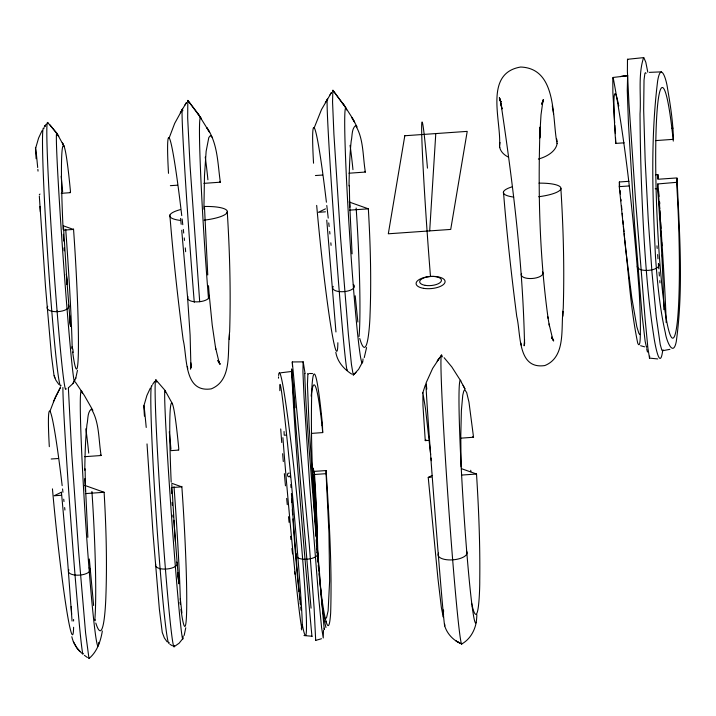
<?xml version="1.0" encoding="UTF-8"?>
<svg xmlns="http://www.w3.org/2000/svg" width="716" height="716" viewBox="0 0 716 716"><rect width="100%" height="100%" fill="white"/><g stroke="black" fill="none" stroke-linecap="round" stroke-linejoin="round"><path stroke-width="1.07" d="M326.236 622.24L326.236 621.309M84.774 470.26C85.007 455.027 85.365 439.767 86.949 424.606C88.193 419.674 87.146 412.416 91.371 409.015C99.578 422.333 98.477 440.161 101.135 455.519L84.739 456.683M349.023 185.945C349.265 170.999 349.632 156.025 351.18 141.15C352.433 136.219 351.386 128.961 355.61 125.56C363.809 138.877 362.717 156.697 365.375 172.055L348.969 173.218M311.818 468.443L313.42 468.327L313.357 471.441L326.138 470.564C329.056 517.972 332.117 565.497 330.658 613.012C327.883 653.431 319.864 584.032 319.739 580.264M640.444 334.408L639.773 334.578L638.842 333.28L636.846 326.791L631.852 298.133L625.65 248.989L619.268 186.643L619.376 181.98L628.961 181.309M655.507 174.785L657.906 174.614L657.825 179.269L677.041 177.926C679.35 232.414 683.762 287.546 676.244 341.765C672.915 358.313 666.059 339.035 665.397 333.012C659.713 308.131 657.378 282.623 655.516 257.205C652.607 198.52 650.423 139.253 657.664 80.801C660.975 61.003 666.48 80.201 667.491 88.211C670.409 105.109 673.067 122.15 673.434 139.325L655.462 140.613M677.032 178.508L677.005 179.967M443.562 614.203L443.276 617.085L441.378 607.624L437.888 578.063L428.231 477.402L432.017 475.549M676.987 180.548L676.96 181.712M676.951 182.303L657.771 183.949L657.619 188.603L655.212 188.773M326.138 470.564L326.066 472.703M190.823 367.478L190.895 364.918L190.519 369.116L191.154 366.18L190.975 366.896M524.425 344.154L524.497 341.604L524.121 345.801L524.542 343.841M539.721 135.968L539.64 138.09L540.079 127.162C537.922 190.975 539.354 255.147 548.125 318.441M190.966 362.94L190.886 365.402L190.107 335.07L187.619 298.008M524.568 339.626L524.488 342.078C522.725 261.966 512.701 182.186 500.887 102.997L501.952 108.913L501.334 105.503M649.689 356.192L649.493 358.072L647.917 348.253L645.152 319.434L635.531 199.988L628.934 102.952L627.395 71.358L627.485 59.294L643.836 57.611L645.805 62.238L647.792 72.164M169.862 215.015C173.147 256.65 177.828 298.33 183.153 339.814C187.458 357.096 183.538 393.057 211.247 388.869C233.004 380.035 226.909 350.446 229.639 331.821C230.874 291.546 229.746 251.2 227.214 211.005A28.855 6.954 -4.3 0 0 204.499 206.485M503.464 191.691C506.749 233.326 511.43 275.007 516.755 316.49C521.06 333.781 517.14 369.742 544.849 365.545C566.607 356.72 560.512 327.131 563.241 308.498C564.477 268.223 563.358 227.876 560.816 187.681A28.855 6.954 -4.3 0 0 539.032 183.144M229.326 339.509L229.514 334.649M326.057 473.097L328.966 533.241L329.629 580.989L328.125 610.802L326.559 617.613L325.601 618.633L324.697 618.23M562.928 316.195L563.125 311.326M539.64 138.09L541.001 114.864L543.122 99.596M326.031 473.679L313.196 474.583L313.062 477.688L312.257 477.742M499.741 147.621L499.616 144.202M557.093 143.612C551.857 118.471 557.648 68.396 520.648 67.027C483.425 73.283 501.594 121.165 499.526 145.921M429.69 230.892L435.784 133.579M353.579 373.528L353.212 374.978L351.431 364.328L348.397 334.462L340.565 237.444L333.907 134.143L332.555 101.887L332.868 90.27L345.676 107.543L332.949 90.279M312.006 636.247L303.978 635.548M311.165 396.145C315.273 358.421 322.298 426.852 322.701 432.589L311.469 433.395M662.703 350.348C659.83 373.322 654.299 340.422 653.69 335.482C648.66 303.324 646.092 270.845 644.06 238.392C641.634 196.936 640.238 155.426 640.032 113.898C641.232 95.434 637.893 74.992 643.621 57.54M430.674 454.517L425.501 408.675L422.879 392.726L422.95 405.301L425.25 440.617L428.266 440.421M321.466 638.753L315.684 640.39L314.109 608.027L309.276 544.509L292.289 361.956L303.208 361.857L305.07 373.555M77.462 370.333L75.744 378.317M185.766 627.753L184.173 635.45M89.267 657.789L88.972 658.443L85.598 633.025L78.662 551.92L71.806 454.535L68.387 388.179M102.343 631.002C100.661 641.088 97.206 651.658 89.106 658.407M366.583 347.546L364.256 357.597M627.601 76.164L627.27 90.404L628.451 123.51L634.492 223.258L642.064 315.013L645.152 341.362L646.503 347.305L646.879 346.821M35.8 147.675L38.592 138.054L42.029 130.706M144.104 405.095L146.896 395.474L150.333 388.126M325.968 627.538C320.768 607.258 320.643 579.217 317.958 556.448C313.393 496.564 306.618 431.721 304.721 373.475M227.169 212.428L227.339 211.703M560.771 189.114L560.941 188.389M476.221 622.329C474.654 631.082 469.714 639.603 461.766 643.944C453.559 640.793 446.891 633.794 444.529 625.283M291.707 371.953C295.932 457.327 303.897 549.19 311.952 636.506M524.577 343.582L524.756 342.866M542.263 103.569L543.516 99.766L541.699 103.963L542.119 103.328M422.735 393.066L425.241 385.271M169.119 138.063L174.695 123.358L182.338 109.503M314.163 127.922L321.502 109.566L331.338 92.722M49.923 411.387L55.481 396.888L60.359 387.571M663.106 349.82L662.452 350.742L661.79 350.017L660.242 344.548L656.259 316.821L652.008 272.644L648.222 219.293L645.152 159.847L643.675 110.049L644.024 80.058L644.874 73.533L645.447 72.665L646.109 73.327M426.101 382.89L432.661 368.364L441.387 355.217M75.869 378.03L72.79 383.687L68.262 387.92M315.72 640.408L315.496 639.576M541.654 104.053L543.086 100.768M53.369 401.765L60.538 387.195M362.627 361.84L358.609 369.322L353.346 374.951L356.031 372.463M186.294 102.862L180.289 112.779M186.429 102.621L184.925 105.073M331.472 92.48L329.969 94.942M325.332 102.639L327.328 99.461M46.263 124.172L44.464 126.777L45.439 125.318M439.033 358.51L437.207 361.258L439.373 358.045M72.79 383.687L74.491 381.18M44.276 127.009L45.251 125.577M152.58 384.429L154.566 381.592M182.795 638.6L179.116 643.219L174.194 646.655M303.137 361.849L302.931 371.765L304.058 397.55L309.715 484.822L318.566 596.338L321.591 627.637L323.247 637.983L323.48 630.375M624.236 76.138L620.495 76.54L627.851 75.726L613.03 77.462L612.798 78.098L612.878 92.704L614.668 122.758M39.291 194.841L39.989 194.054M425.25 440.617L425.975 439.812M649.439 358.107L657.736 358.94M325.467 208.857L318.405 212.303L325.431 211.82M61.227 492.322L54.165 495.767L61.191 495.284M669.908 349.345L662.452 350.742M280.672 372.803L291.546 371.479M461.077 466.868L460.791 435.775L461.39 410.528L462.76 395.169L463.78 391.008L464.809 389.799L466.671 392.556L468.962 402.088L473.536 437.243L461.471 438.12M61.227 193.329L70.49 192.658L69.989 192.201M209.636 132.478L206.951 127.788C217.933 143.71 217.655 163.767 220.331 182.195L203.926 183.359M170.999 450.641L178.794 450.078L178.293 449.621M472.166 605.79C478.923 633.723 479.863 584.73 479.747 581.097C480.203 545.377 478.771 509.667 476.516 474.019L461.426 475.093M64.207 230.087L73.462 229.433L63.366 225.835M349.614 210.146L368.346 208.821C370.405 244.263 371.443 279.804 370.02 315.282C369.948 320.124 367.747 366.386 359.736 338.444M289.228 473.115C286.516 472.086 286.928 478.915 290.141 476.167M95.801 623.027C104.035 649.233 105.744 600.661 105.87 596.884C107.149 562.024 106.147 527.101 104.115 492.286L85.374 493.601M172.511 487.507L181.774 486.853L171.67 483.255M671.814 128.254L673.013 128.164M618.293 103.543C610.497 68.396 615.402 138.752 615.769 143.397L624.173 142.824M619.268 186.643L628.881 185.972M321.931 425.179L322.46 425.143C322.039 419.397 314.584 343.59 311.863 387.75C310.359 437.279 312.856 486.853 315.926 536.284M428.231 477.402L431.247 477.187M322.451 175.053L315.425 175.527M170.381 185.668L177.407 185.193M286.284 435.086L284.189 435.221L284.055 431.497M58.211 458.517L51.185 458.992M649.358 72.37L661.557 71.851M309.464 373.483L312.552 373.564M640.623 345.73L644.615 346.83M349.095 201.975L368.346 208.821M461.65 468.729L476.516 474.019M84.864 485.439L104.115 492.286M459.153 642.816L461.587 643.863M456.477 641.223L458.759 642.449L456.074 640.99M172.458 645.841L169.898 644.284M351.645 374.056C343.886 369.107 337.343 361.723 335.822 352.353M87.415 657.512L84.381 655.301M613.129 77.444C626.41 148.051 633.758 220.224 639.218 291.976C639.979 306.609 640.668 321.26 640.283 335.911C640.301 337.513 640.068 348.996 637.723 343.17C630.698 309.231 628.729 274.443 624.764 240.057M627.556 59.249L627.816 59.759M82.841 654.003C77.265 649.779 73.345 643.532 71.815 636.712M364.569 171.321L365.375 172.055M219.526 181.461L220.331 182.195M472.766 436.536L473.536 437.243M100.329 454.785L101.135 455.519M47.65 122.526L56.743 132.997L63.76 145.724L62.31 142.574M155.954 379.945L164.984 390.345L172.359 403.663M77.48 648.768L79.941 651.417L77.337 648.598L73.327 641.634M444.126 357.714L451.805 366.923L460.558 380.635M50.039 124.933L58.793 136.201M218.917 362.081L217.87 360.613L220.027 364.167L218.282 360.399L219.221 362.94L215.462 347.278M58.837 384.429L55.848 380.151L53.951 375.014L51.427 355.458L45.484 286.498L39.326 196.148M167.141 641.849L164.367 637.974L162.255 632.434L159.373 609.307L152.964 532.883L147.022 443.92M75.305 381.995L84.309 395.402L92.892 410.429M209.206 131.744L197.876 113.441L187.825 100.41L187.681 117.961L190.071 165.915L199.692 301.705M342.919 103.301L351.637 116.932L357.132 126.974M197.876 113.441L200.623 117.684L187.896 100.41L188.406 101.914M500.672 101.627L500.932 102.048L499.383 97.832L500.932 102.048M212.079 137.114L210.325 135.709L208.804 137.561L206.136 151.291L204.499 175.447L203.899 209.242M552.546 339.062L553.629 340.843L551.884 337.075L552.824 339.617L549.065 323.963M218.944 362.385L220.027 364.167M553.629 340.843L551.472 337.299L552 338.176M354.68 122.338L351.995 117.657L354.259 121.604M461.838 382.979L465.024 389.092L463.082 385.342M62.552 143.111L64.055 146.243M333.03 90.377L333.45 91.782M292.289 361.956L292.468 365.804M500.815 101.69L499.678 98.593L501.513 106.541M308.283 374.119L307.916 373.448L307.441 384.358L309.07 425.295L317.949 559.294M54.13 375.694L54.828 377.959M646.62 348.719L647.479 352.048M94.897 619.474L95.201 620.727M301.275 627.977L301.722 629.937M618.543 104.733L618.803 105.977M471.656 603.346L471.916 604.599M503.294 192.416L503.429 193.123M520.935 343.098L521.355 345.389M169.692 215.74L169.826 216.438M187.332 366.422L187.753 368.713M553.575 113.835L552.242 105.825M547.83 316.732L549.378 325.878M215.776 349.202L212.222 325.064L209.376 296.487M557.173 141.893L556.967 140.193A28.855 16.701 -5 0 0 556.457 138.6M181.918 613.03L180.28 598.639M72.817 348.916L73.22 352.397M357.875 322.048L355.199 295.798M93.635 605.512L89.321 558.999M431.041 458.025L431.318 460.692M319.506 578.125L319.059 573.74M624.674 239.153L624.146 233.685M623.967 231.85L623.43 226.328M318.763 570.742L318.253 565.363M61.433 492.098L67.626 561.246L72.065 621.049M622.902 220.77L623.26 224.475M622.204 213.323L622.553 217.046M621.542 206.119L621.855 209.591M180.611 218.38L181.166 224.287M620.906 199.182L621.058 200.91M326.756 220.116L335.947 331.973M181.712 230.257L187.619 297.865M620.128 190.546L620.432 193.991M619.671 185.39L619.376 181.98M317.976 562.212L317.555 557.397M178.669 582.054L177.845 572.764L178.821 583.782L174.677 531.549M70.365 324.634L69.541 315.344L70.517 326.362L66.373 274.13L67.116 284.583L63.5 227.079M317.609 554.667L324.232 629.615L324.285 628.245M317.349 554.945L316.812 548.295M314.467 485.564L314.593 487.148M313.733 476.122L313.975 479.255M208.508 285.675L209.314 296.03M313.68 471.746L313.42 468.327M316.553 544.912L316.177 539.766M614.847 125.398L615.393 133.641M313.196 474.583L317.734 553.924M173.881 520.246L175.42 542.003M657.906 174.614L658.174 178.481M658.657 191.288L658.997 196.488M174.65 531.111L171.813 484.499M39.998 206.468L40.356 211.846M207.756 274.971L204.445 206.324M659.338 201.706L659.785 208.804M71.197 606.461L71.681 614.247M659.892 210.674L660.349 218.165M659.66 201.975L659.776 203.935M660.564 221.897L660.931 228.413M352.093 253.867L349.524 200.793L349.721 207.452L349.345 185.346M87.862 537.331L85.097 478.494L85.49 490.916L85.106 468.81M661.083 231.187L661.387 236.71M661.665 242.187L661.852 245.803M662.291 254.735L662.407 257.366M662.756 265.162L662.873 267.703M615.769 143.397L615.545 137.821M322.46 425.143L322.701 432.589M443.535 609.996L443.562 611.903M430.486 276.465A109.083 2.622 86 0 1 421.796 136.649A109.083 2.622 86 0 1 427.461 168.135M205.241 157.072A109.548 6.775 87 0 1 207.917 179.805M168.502 173.335A112.475 5.289 84.2 0 1 181.748 215.623M182.132 218.971A112.475 5.289 84.2 0 1 182.786 224.708M183.314 229.433A112.475 5.289 84.2 0 1 183.708 233.04M184.236 237.927A112.475 5.289 84.2 0 1 184.495 240.406M185.274 247.906A112.475 5.289 84.2 0 1 185.659 251.692M208.58 294.867A10.91 4.547 -4.6 0 1 199.111 301.767A10.91 4.547 -4.6 0 1 188.013 296.728M194.269 302.277A135.977 2.372 85.8 0 1 184.442 164A135.977 2.372 85.8 0 1 182.813 110.801M208.508 298.697A127.627 4.296 86.2 0 1 200.408 167.669A127.627 4.296 86.2 0 1 201.393 119.429M227.16 212.437A28.855 6.954 -4.3 0 1 204.141 220.161M180.101 220.394A28.855 6.954 -4.3 0 1 169.898 216.438M169.934 215.024A28.855 6.954 -4.3 0 1 180.387 209.618M350.052 145.33A109.548 6.775 87 0 1 352.961 169.665M313.545 163.203A112.475 5.289 84.2 0 1 326.406 202.216M326.791 205.483A112.475 5.289 84.2 0 1 328.223 218.103M328.751 222.9A112.475 5.289 84.2 0 1 329.145 226.56M329.673 231.51A112.475 5.289 84.2 0 1 329.933 233.998M330.837 242.822A112.475 5.289 84.2 0 1 331.087 245.355M353.319 284.458A10.91 4.547 -4.6 0 1 344.315 291.609A10.91 4.547 -4.6 0 1 333.191 286.409M327.668 99.801A135.977 2.372 85.8 0 0 329.664 156.795A135.977 2.372 85.8 0 0 339.312 292.137A135.977 2.381 85.8 0 0 347.385 370.056M363.021 358.895A127.627 4.287 86.3 0 1 349.793 237.085A127.627 4.287 86.3 0 1 346.607 109.915M356.147 208.007A109.548 6.73 87 0 1 359.056 336.466M337.854 342.74A112.475 5.209 84.1 0 1 330.139 321.761A112.475 5.209 84.1 0 1 316.678 205.403M560.762 189.114A28.855 6.954 -4.3 0 1 538.674 196.73M513.703 197.079A28.855 6.954 -4.3 0 1 503.509 193.114M503.545 191.709A28.855 6.954 -4.3 0 1 511.931 186.894M542.54 271.946A10.91 4.547 -4.6 0 1 532.176 278.488A10.91 4.547 -4.6 0 1 521.624 273.405M557.075 143.612A28.855 16.701 -5 0 1 538.378 159.05M508.467 157.162A28.855 16.701 -5 0 1 499.822 147.621M499.696 144.229A28.855 16.701 -5 0 1 500.072 142.538M673.291 141.088A125.497 10.659 87.6 0 0 657.825 102.988A125.497 10.659 87.6 0 0 659.705 260.722A125.497 10.606 87.6 0 0 675.734 332.143A125.497 10.606 87.6 0 0 676.674 183.448M658.389 263.604A10.91 4.547 -4.6 0 1 648.705 270.335A10.91 4.547 -4.6 0 1 637.562 265.457M659.982 282.874A122.526 2.676 85.9 0 1 659.785 280.618M659.391 275.991A122.526 2.676 85.9 0 1 659.06 272.035M658.792 268.813A122.526 2.676 85.9 0 1 658.389 263.873M657.771 184.021A122.526 2.676 85.9 0 1 666.157 322.576M657.986 258.834A122.526 2.676 85.9 0 1 657.646 254.556M657.172 248.461A122.526 2.676 85.9 0 1 656.966 245.821M657.619 188.514A110.389 3.75 86.3 0 1 663.83 309.634M61.173 176.199A110.031 3.473 86.2 0 1 62.659 191.879M65.711 229.299A110.031 3.473 86.2 0 1 72.191 348.773M73.524 228.959A112.054 5.379 86.6 0 1 78.42 347.323A112.054 5.379 86.6 0 1 72.638 351.95M72.2 348.603A112.054 5.379 86.6 0 1 71.985 346.83M68.342 304.926A10.91 4.547 -4.6 0 1 58.041 311.63A10.91 4.547 -4.6 0 1 47.703 306.323M60.994 385.262A129.193 4.233 86.2 0 1 51.883 312.301A129.193 4.242 86.2 0 1 43.971 128.701M66.105 388.573A133.677 3.652 86.1 0 1 57.056 310.842M57.056 310.842A133.677 3.661 86.1 0 1 48.232 175.876A133.677 3.661 86.1 0 1 48.097 123.617M74.724 380.16A124.414 2.434 85.9 0 1 62.766 252.256A124.414 2.434 85.9 0 1 57.298 135.628M36.122 158.719A111.419 0.814 85.2 0 1 37.688 167.508M37.858 169.361A111.419 0.814 85.2 0 1 38.029 171.124M64.198 250.833A112.054 5.397 86.6 0 1 64.028 247.897M63.67 241.05A112.054 5.397 86.6 0 1 63.33 234.239M63.098 229.424A112.054 5.397 86.6 0 1 62.507 147.568A112.054 5.397 86.6 0 1 70.49 191.754M279.858 390.668A122.767 2.417 84.8 0 1 287.367 442.103A122.767 2.417 84.8 0 1 300.702 594.548A122.767 2.417 84.9 0 1 297.883 599.176A122.767 2.417 84.9 0 1 282.892 437.664M301.033 610.148A120.986 2.909 86 0 1 300.693 607.016M300.335 603.624A120.986 2.909 86 0 1 291.412 493.566M291.009 487.498A120.986 2.909 86 0 1 290.812 484.472M290.356 477.474A120.986 2.909 86 0 1 290.231 475.487M316.884 552.215A10.91 4.547 -4.6 0 1 307.316 559.196A10.91 4.547 -4.6 0 1 296.54 553.915M292.916 518.93A120.136 5.442 86.6 0 0 295.985 560.27A120.136 5.442 86.6 0 0 298.948 591.631M292.647 514.777A120.136 5.442 86.6 0 1 292.307 509.318M291.895 502.543A120.136 5.442 86.6 0 1 291.698 499.168M300.514 604.948A120.136 5.442 86.6 0 1 300.29 603.203M299.834 599.48A120.136 5.442 86.6 0 1 299.386 595.605M311.057 608.179A135.199 0.492 85.3 0 1 294.876 413.114A135.199 0.492 85.3 0 1 295.153 407.816M278.488 378.182A131.878 5.2 84.3 0 1 278.542 376.858M278.649 375.488A131.878 5.2 84.3 0 1 278.793 374.289M278.909 373.68A131.878 5.2 84.3 0 1 279.034 373.269M279.249 372.866A131.878 5.2 84.3 0 1 279.464 372.785M279.759 372.991A131.878 5.2 84.3 0 1 292.853 458.705A131.878 5.2 84.3 0 1 305.455 598.907A131.878 5.2 84.3 0 1 302.349 624.826M294.965 574.16A131.878 5.2 84.3 0 1 294.67 571.717M292.549 553.907A131.878 5.2 84.3 0 1 291.922 548.483M290.929 539.524A131.878 5.2 84.3 0 1 290.571 536.32M289.085 522.367A131.878 5.2 84.3 0 1 288.494 516.683M287.277 504.69A131.878 5.2 84.3 0 1 286.668 498.425M285.46 485.815A131.878 5.2 84.3 0 1 284.35 473.625M283.294 461.552A131.878 5.2 84.3 0 1 282.632 453.72M281.737 442.524A131.878 5.2 84.3 0 1 280.717 428.947M314.324 471.486A109.405 8.574 87.4 0 1 317.269 537.94M313.823 470.922A113.397 6.525 86.9 0 1 317.94 556.484M476.865 614.641A121.595 4.833 86.4 0 1 463.896 512.916A121.595 4.833 86.4 0 1 461.507 382.738M470.734 470.269A121.595 4.833 86.4 0 1 470.833 471.719M466.483 551.132A14.544 6.068 -4.6 0 1 452.673 559.858A14.544 6.068 -4.6 0 1 438.595 553.083M441.978 355.861A144.766 3.482 86 0 0 442.873 414.832A144.766 3.482 86 0 0 452.673 559.948A144.766 3.482 86 0 0 461.972 643.478M442.103 356.335A144.766 3.482 86 0 1 442.237 356.908M444.743 624.263A121.595 1.011 85.6 0 1 433.44 492.626A121.595 1.011 85.6 0 1 426.79 389.11M169.289 431.73A110.031 3.473 86.2 0 1 170.963 449.299M174.015 486.719A110.031 3.473 86.2 0 1 180.441 603.337M181.828 486.379A112.054 5.379 86.6 0 1 186.724 604.734A112.054 5.379 86.6 0 1 180.951 609.37M180.289 604.25A112.054 5.379 86.6 0 1 180.065 602.407M176.387 562.069A10.91 4.547 -4.6 0 1 167.249 568.969A10.91 4.547 -4.6 0 1 155.721 564.19M169.298 642.682A129.193 4.233 86.2 0 1 160.187 569.721M160.187 569.721A129.193 4.242 86.2 0 1 152.159 385.897M174.471 645.608A133.677 3.652 86.1 0 1 165.36 568.262A133.677 3.661 86.1 0 1 156.401 430.576A133.677 3.661 86.1 0 1 156.67 382.156M183.099 636.077A124.414 2.434 85.9 0 1 171.509 515.842A124.414 2.434 85.9 0 1 165.494 392.431M144.435 416.139A111.419 0.814 85.2 0 1 146.225 427.461M173.012 517.05A112.054 5.397 86.6 0 1 172.896 515.099M172.332 505.308A112.054 5.397 86.6 0 1 172.18 502.372M171.724 493.601A112.054 5.397 86.6 0 1 171.446 487.802M171.187 482.074A112.054 5.397 86.6 0 1 170.9 404.549A112.054 5.397 86.6 0 1 178.803 449.165M91.916 491.471A109.548 6.73 87 0 1 94.816 619.931M73.596 627.27A112.475 5.209 84.1 0 1 65.747 604.241A112.475 5.209 84.1 0 1 52.447 488.867M73.551 619.465A112.475 5.209 84.1 0 1 73.587 621.014M89.088 567.922A10.91 4.547 -4.6 0 1 80.076 575.073A10.91 4.547 -4.6 0 1 68.951 569.864M83.146 653.52A135.977 2.381 85.8 0 1 75.073 575.592A135.977 2.372 85.8 0 1 62.892 387.481M98.781 642.359A127.627 4.287 86.3 0 1 89.312 572.021A127.627 4.296 86.2 0 1 81.168 439.705A127.627 4.296 86.2 0 1 82.349 393.335M85.813 428.795A109.548 6.775 87 0 1 88.721 453.121M49.315 446.659A112.475 5.289 84.2 0 1 62.167 485.672M62.552 488.938A112.475 5.289 84.2 0 1 62.936 492.286M63.724 499.204A112.475 5.289 84.2 0 1 63.984 501.558M64.646 507.572A112.475 5.289 84.2 0 1 64.914 510.025M404.809 135.745L388.314 233.792L450.722 229.424L467.217 131.377L404.809 135.745M425.197 285.353A10.91 4.547 -4.6 0 0 441.45 280.269A10.91 4.547 -4.6 0 0 425.062 277.459A10.91 4.547 -4.6 0 0 425.197 285.353M423.433 288.315A14.544 6.068 -4.6 0 0 445.101 281.531A14.544 6.068 -4.6 0 0 423.254 277.79A14.544 6.068 -4.6 0 0 423.433 288.315"/></g></svg>
